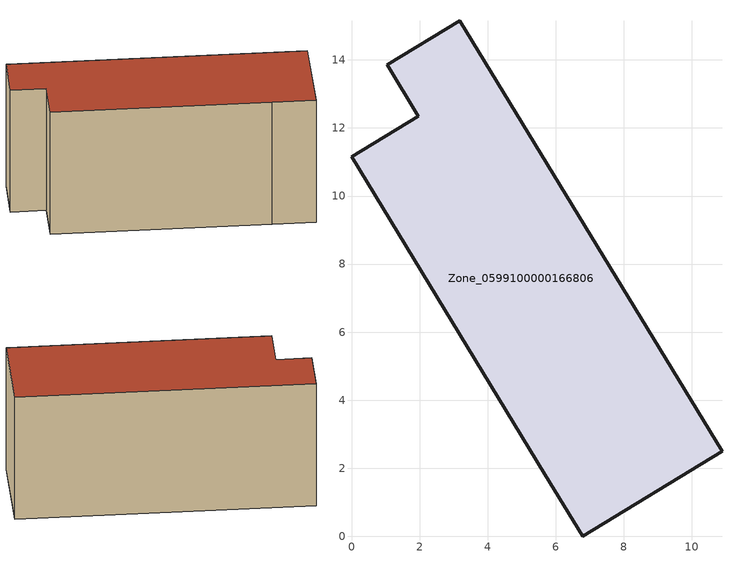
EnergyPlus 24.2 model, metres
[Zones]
Zone_0599100000166806
 floor ground (C_G): 1.96,12.35 1.05,13.85 3.19,15.15 10.89,2.49 6.8,0 5.67,1.82 0,11.16 z0
 wall outside (C_F): 1.05,13.85 1.96,12.35 0,11.16 5.67,1.82 6.8,0 10.89,2.49 3.19,15.15 1.05,13.85 z0:6.92
 roof outside (C_R): 5.67,1.82 6.8,0 10.89,2.49 3.19,15.15 1.05,13.85 1.96,12.35 0,11.16 z6.92
[BUILDING]
Pand.0599100000166806: North Axis=0; Terrain=City; Loads Convergence Tolerance Value=0.04; Temperature Convergence Tolerance Value=0.4; Solar Distribution=FullExterior; Maximum Number of Warmup Days=25; Minimum Number of Warmup Days=1
[Site:Location]
Rotterdam.The.Hague.AP_ZH_NLD Design_Conditions: Latitude=51.96; Longitude=4.45; Time Zone=1; Elevation=-4.5
[SITE:GROUNDTEMPERATURE:BUILDINGSURFACE]
18, 18, 18, 18, 18, 18, 18, 18, 18, 18, 18, 18
[MATERIAL] Thermal Absorptance=0.9; Solar Absorptance=0.7; Visible Absorptance=0.7
Name | Roughness | Thickness | Conductivity | Density | Specific Heat
G.TI.1992-2005 | MediumSmooth | 0.15 | 0.06 | 540 | 1210
F.TI.1992-2005 | Rough | 0.3 | 0.12 | 1920 | 840
R.TI.1992-2005 | MediumRough | 0.2 | 0.08 | 1500 | 1000
[CONSTRUCTION]
C_G: G.TI.1992-2005
C_F: F.TI.1992-2005
C_R: R.TI.1992-2005
[ZONE]
Zone_0599100000166806: Type=1; Multiplier=1; Ceiling Height=Autocalculate; Volume=Autocalculate; Floor Area=autocalculate; Part of Total Floor Area=Yes
[ZONEINFILTRATION:DESIGNFLOWRATE]
Infil_Zone_0599100000166806: Zone or ZoneList or Space or SpaceList=Zone_0599100000166806; Schedule=AlwaysOn; Design Flow Rate Calculation Method=Flow/Area; Flow Rate per Floor Area=0.0015; Constant Term Coefficient=1; Temperature Term Coefficient=0; Velocity Term Coefficient=0; Velocity Squared Term Coefficient=0
[HVACTEMPLATE:ZONE:IDEALLOADSAIRSYSTEM]
Zone_0599100000166806: Maximum Heating Supply Air Temperature=50; Minimum Cooling Supply Air Temperature=13; Maximum Heating Supply Air Humidity Ratio=0.0156; Minimum Cooling Supply Air Humidity Ratio=0.0077; Heating Limit=NoLimit; Cooling Limit=NoLimit; Dehumidification Control Type=ConstantSensibleHeatRatio; Cooling Sensible Heat Ratio=0.7; Dehumidification Setpoint=60; Humidification Control Type=None; Humidification Setpoint=30; Outdoor Air Method=None; Outdoor Air Flow Rate per Person=0.00944; Outdoor Air Flow Rate per Zone Floor Area=0; Outdoor Air Flow Rate per Zone=0; Demand Controlled Ventilation Type=None; Outdoor Air Economizer Type=NoEconomizer; Heat Recovery Type=None; Sensible Heat Recovery Effectiveness=0.7; Latent Heat Recovery Effectiveness=0.65
[ZONECONTROL:THERMOSTAT]
ThermostatControl_Zone_0599100000166806: Zone or ZoneList=Zone_0599100000166806; Control Type Schedule=DualSetpointControlType; Control 1=Thermostat_Zone_0599100000166806; Temperature Difference Between Cutout And Setpoint=0
[THERMOSTATSETPOINT:DUALSETPOINT]
Thermostat_Zone_0599100000166806: Heating Setpoint Temperature Schedule=HeatingSetpoint_Zone_0599100000166806; Cooling Setpoint Temperature Schedule=CoolingSetpoint_Zone_0599100000166806
[SCHEDULE:COMPACT]
HeatingSetpoint_Zone_0599100000166806: Through: 12/31, For: AllDays, Until: 24:00, 21
CoolingSetpoint_Zone_0599100000166806: Through: 12/31, For: AllDays, Until: 24:00, 24
DualSetpointControlType: Through: 12/31, For: AllDays, Until: 24:00, 4
AlwaysOn: Through: 12/31, For: AllDays, Until: 24:00, 1
